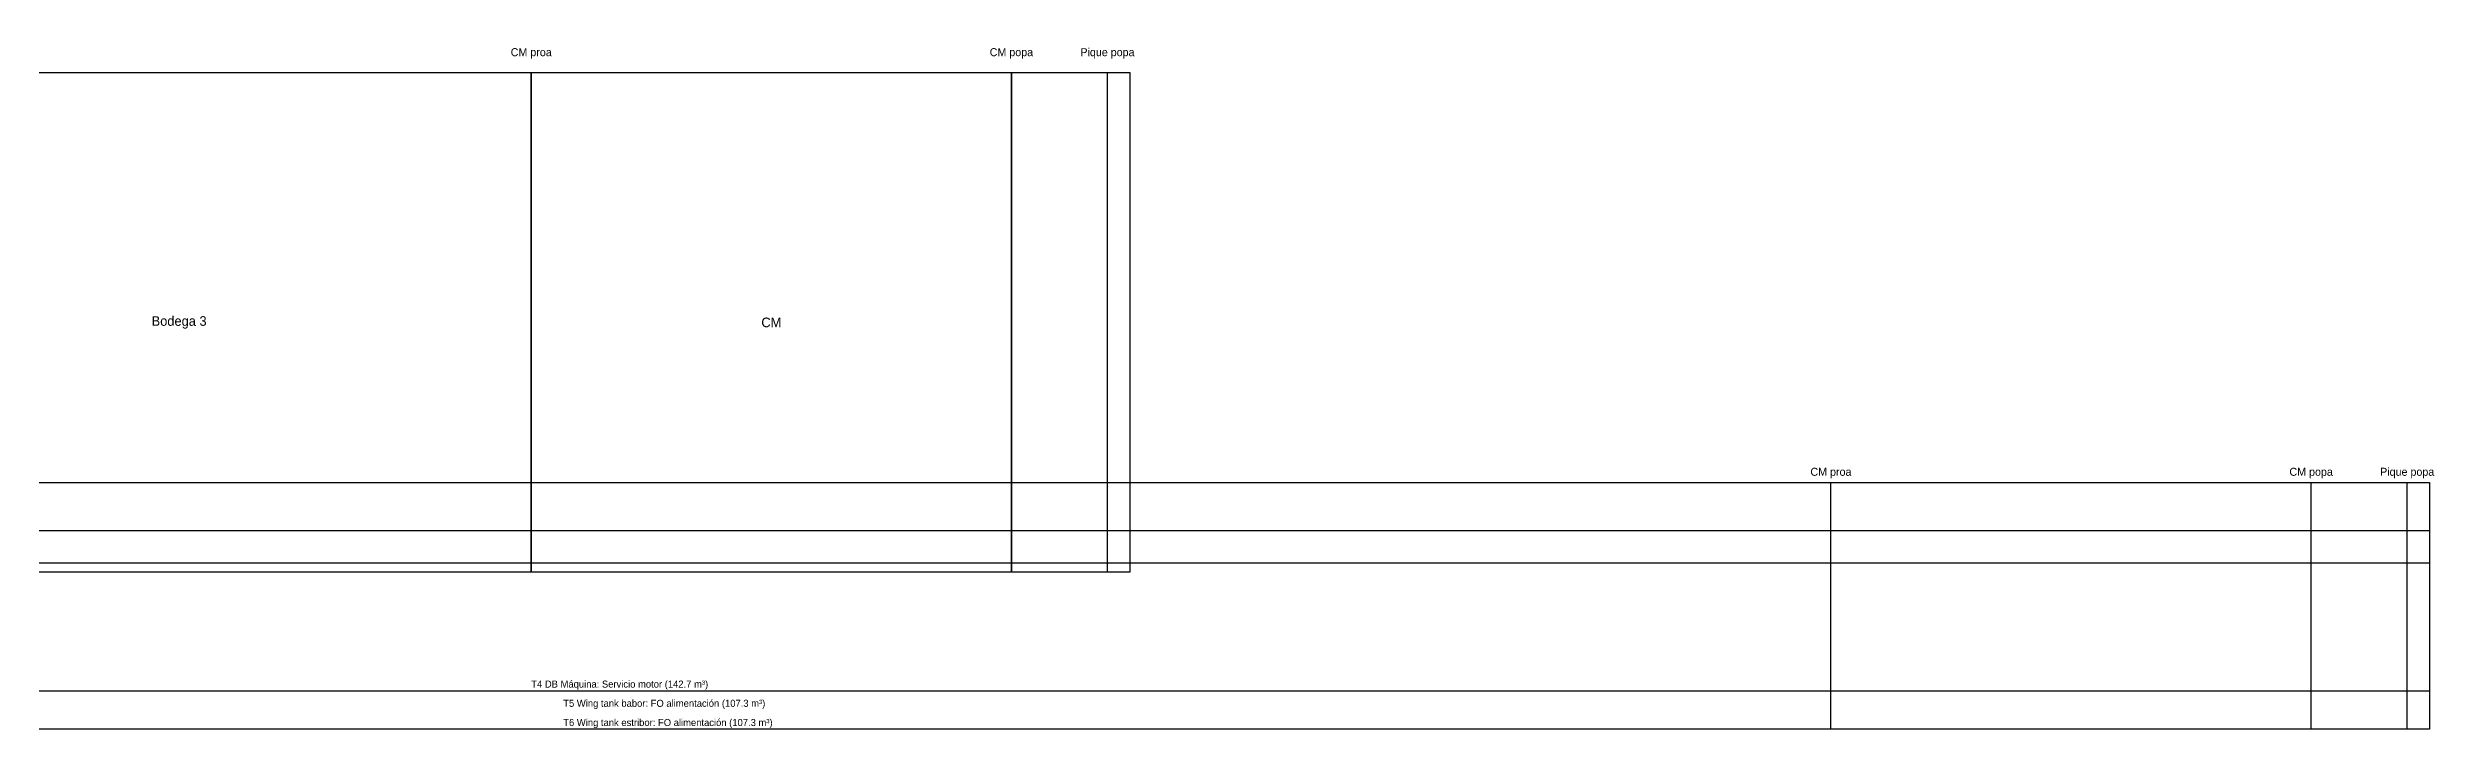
# Model space of a CAD drawing. Header units: metres. Extents: x -27 to 124, y 0 to 21.
# Drawn here: x 49.1 to 123.6, y 0 to 21.3 of the extents above; entities that cross this region are included whole.
import ezdxf

# ---------------------------------------------------------------- set-up
doc = ezdxf.new("R2010")
doc.units = ezdxf.units.M
for name, color, linetype in [('CASCO', 7, 'Continuous'), ('ESTRUCTURA', 3, 'Continuous'), ('REFERENCIAS', 2, 'Continuous'), ('TANQUES', 4, 'Continuous')]:
    doc.layers.add(name, color=color, linetype=linetype)

msp = doc.modelspace()

# ---------------------------------------------------------------- linework, layer by layer
at = {"layer": 'CASCO'}
for points in [[(-17.8, 4.9), (-17.8, 20.5), (82.896, 20.5), (82.896, 4.9)], [(22.8, 0), (22.8, 7.7), (123.496, 7.7), (123.496, 0)]]:
    msp.add_lwpolyline(points, close=True, dxfattribs=at)
at = {"layer": 'ESTRUCTURA'}
for p, q in [((64.2, 4.9), (64.2, 20.5)), ((79.2, 4.9), (79.2, 20.5)), ((82.2, 4.9), (82.2, 20.5)), ((22.8, 7.7), (123.496, 7.7)), ((104.8, 0), (104.8, 7.7)), ((119.8, 0), (119.8, 7.7)), ((122.8, 0), (122.8, 7.7)), ((22.8, 5.2), (123.496, 5.2)), ((22.8, 1.2), (123.496, 1.2))]:
    msp.add_line(p, q, dxfattribs=at)
at = {"layer": 'REFERENCIAS'}
msp.add_line((22.8, 6.2), (123.496, 6.2), dxfattribs=at)
at = {"layer": 'TANQUES'}
for points in [[(42.2, 4.9), (42.2, 20.5), (64.2, 20.5), (64.2, 4.9)], [(64.2, 4.9), (64.2, 20.5), (79.2, 20.5), (79.2, 4.9)]]:
    msp.add_lwpolyline(points, close=True, dxfattribs=at)

# ---------------------------------------------------------------- texts
at = {"layer": 'REFERENCIAS'}
for s, p in [('T4 DB Máquina: Servicio motor (142.7 m³)', (64.2, 1.3)), ('T5 Wing tank babor: FO alimentación (107.3 m³)', (65.2, 0.7)), ('T6 Wing tank estribor: FO alimentación (107.3 m³)', (65.2, 0.1))]:
    msp.add_text(s, height=0.22, dxfattribs=at).set_placement(p)
at = {"layer": 'REFERENCIAS', "attachment_point": 5}
for s, insert, char_height in [('CM proa', (64.2, 21.1), 0.25), ('CM popa', (79.2, 21.1), 0.25), ('Pique popa', (82.2, 21.1), 0.25), ('Bodega 3', (53.2, 12.7), 0.3), ('CM', (71.7, 12.7), 0.3), ('CM proa', (104.8, 8), 0.25), ('CM popa', (119.8, 8), 0.25), ('Pique popa', (122.8, 8), 0.25)]:
    msp.add_mtext(s, dxfattribs=dict(at, insert=insert, char_height=char_height))

doc.saveas('drawing.dxf')
